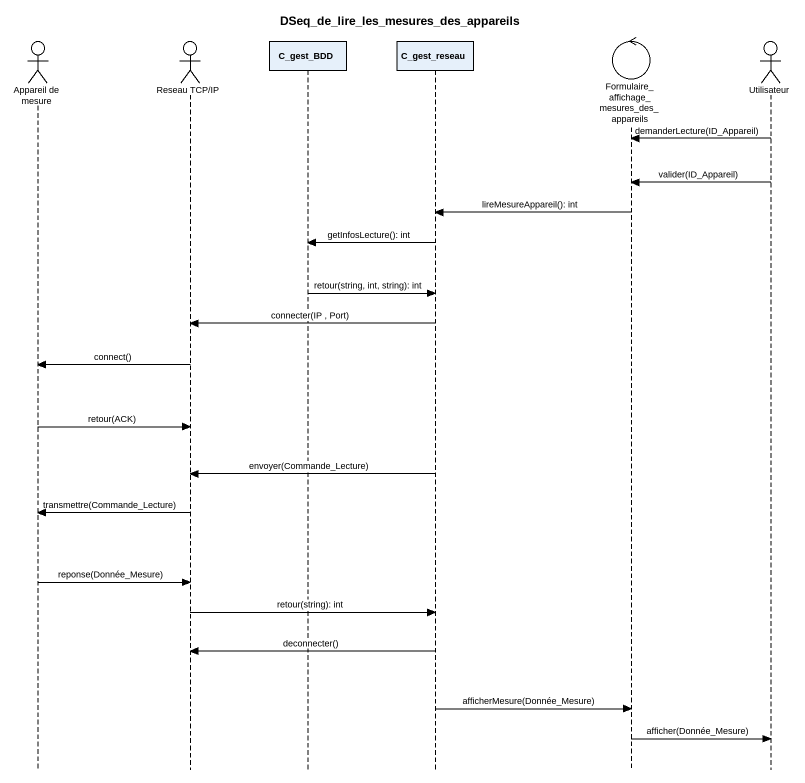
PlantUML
@startuml
title DSeq_de_lire_les_mesures_des_appareils
hide footbox
actor "Appareil de mesure" as Appareil_de_mesure
actor "Reseau TCP/IP" as Reseau_TCP_IP
participant C_gest_BDD
participant C_gest_reseau
control "Formulaire_affichage_mesures_des_appareils" as Formulaire_affichage
actor Utilisateur

Utilisateur -> Formulaire_affichage : demanderLecture(ID_Appareil)
Utilisateur -> Formulaire_affichage : valider(ID_Appareil)
Formulaire_affichage -> C_gest_reseau : lireMesureAppareil(): int
C_gest_reseau -> C_gest_BDD : getInfosLecture(): int
C_gest_BDD -> C_gest_reseau : retour(string, int, string): int
C_gest_reseau -> Reseau_TCP_IP : connecter(IP , Port)
Reseau_TCP_IP -> Appareil_de_mesure : connect()
Appareil_de_mesure -> Reseau_TCP_IP : retour(ACK)
C_gest_reseau -> Reseau_TCP_IP : envoyer(Commande_Lecture)
Reseau_TCP_IP -> Appareil_de_mesure : transmettre(Commande_Lecture)
Appareil_de_mesure -> Reseau_TCP_IP : reponse(Donnée_Mesure)
Reseau_TCP_IP -> C_gest_reseau : retour(string): int
C_gest_reseau -> Reseau_TCP_IP : deconnecter()
C_gest_reseau -> Formulaire_affichage : afficherMesure(Donnée_Mesure)
Formulaire_affichage -> Utilisateur : afficher(Donnée_Mesure)
@enduml
